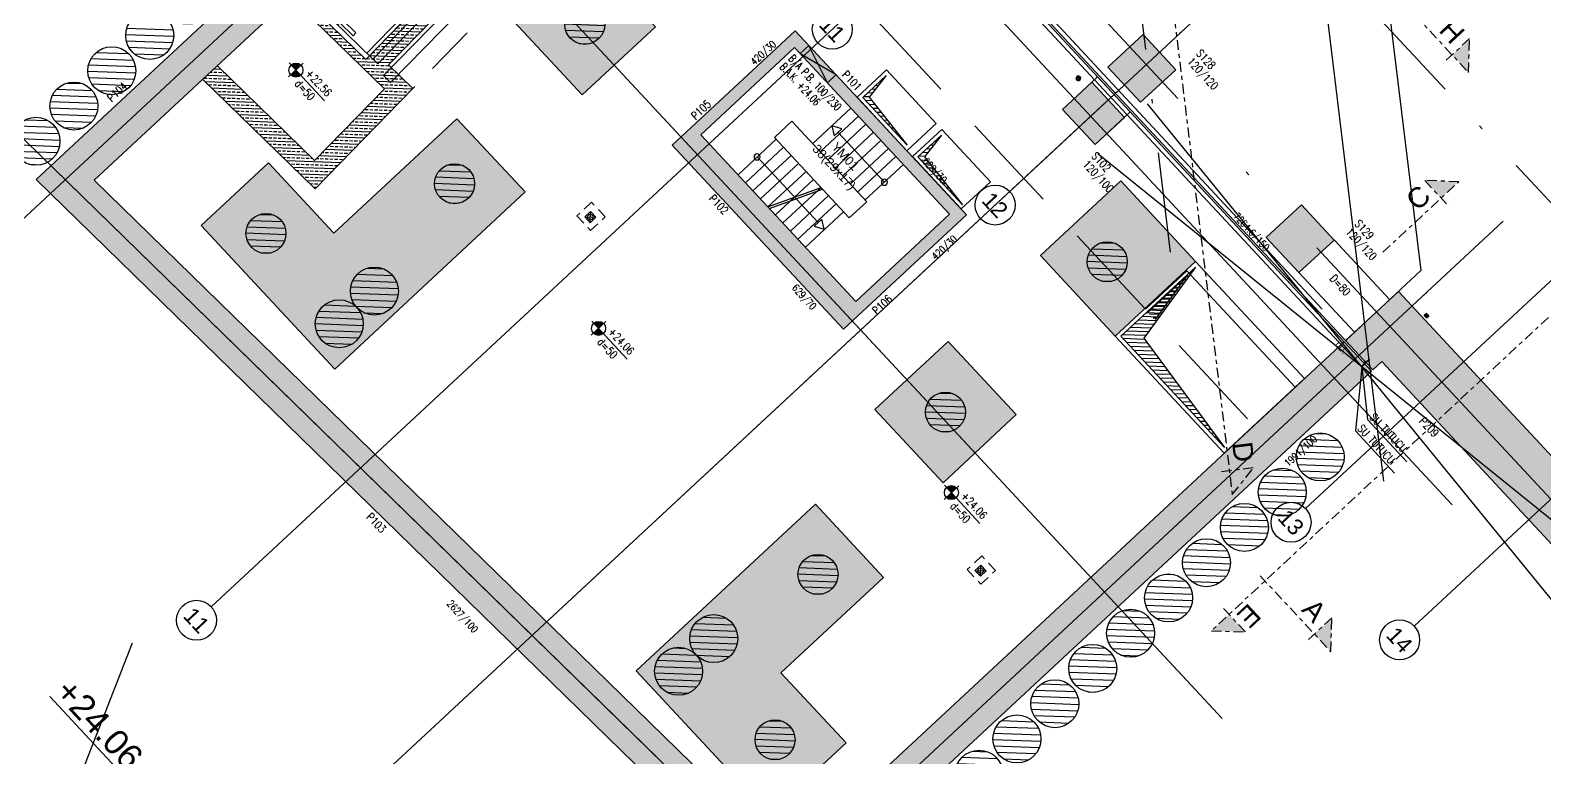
# Model space of a CAD drawing. Header units: millimetres. Extents: x 400392 to 401374, y 4543900 to 4544115.
# Drawn here: x 400456.24 to 400494.09, y 4543980.18 to 4543998.37 of the extents above; entities that cross this region are included whole.
import ezdxf
from ezdxf.enums import TextEntityAlignment as Align

# ---------------------------------------------------------------- set-up
doc = ezdxf.new("R2010")
doc.units = ezdxf.units.MM
for name, pattern in [('ACAD_ISO05W100', [33, 24, -3, 0, -3, 0, -3]), ('AKS', [3, 2.5, -0.25, 0, -0.25]), ('CENTER', [2, 1.25, -0.25, 0.25, -0.25]), ('CIZGI', [0.4, 0.25, -0.15]), ('CONTINU', [0]), ('DASHDOT2', [0.5, 0.25, -0.125, 0, -0.125]), ('HIDDEN', [0.375, 0.25, -0.125]), ('UUC-ST-KAL-I05-101-U-000$0$ACAD_ISO05W100', [33, 24, -3, 0, -3, 0, -3])]:
    doc.linetypes.add(name, pattern=pattern)
for name, color, linetype, lineweight in [('A-DETL-GENF', 92, 'Continuous', 9), ('PRT-Geo-Pile_100', 101, 'Continuous', 30), ('PRT-Geo-Pile_120', 101, 'Continuous', 30), ('PRT-Geo-Pile_No.', 151, 'Continuous', 25)]:
    doc.layers.add(name, color=color, linetype=linetype, lineweight=lineweight)
for name, color, linetype in [('aks prota', 2, 'AKS'), ('bosluk tarama prota', 8, 'Continuous'), ('boşluk prota', 2, 'Continuous'), ('boşluk taraması prota', 252, 'Continuous'), ('caks prota', 4, 'Continuous'), ('iderzi_PROTA', 3, 'Continuous'), ("İbrahim'in aks", 11, 'Continuous'), ("İbrahim'in yazı aks", 151, 'Continuous'), ('kesit tarama prota', 252, 'Continuous'), ('kiriş prota', 6, 'Continuous'), ('kolon prota', 1, 'Continuous'), ('kolon tarama prota', 252, 'Continuous'), ('lkolon prota', 4, 'Continuous'), ('lperde prota', 4, 'Continuous'), ('merdiven prota', 2, 'Continuous'), ('metraj prota', 2, 'Continuous'), ('not yazısı prota', 6, 'Continuous'), ('not çizgisi prota', 4, 'Continuous'), ('perde prota', 1, 'Continuous'), ('PRT-AL-TUNEL_EKSENI', 14, 'DASHDOT2'), ('PRT-MI-a_fit_drainage', 10, 'Continuous'), ('PRT-MI-ad_dim', 8, 'Continuous'), ('prt-s-taxis', 7, 'Continuous'), ('skesit prota', 7, 'Continuous'), ('st-s_level (kot)', 6, 'Continuous'), ('st-s_levelmark (kot işareti)', 4, 'Continuous'), ('st_s_ölçü', 4, 'Continuous'), ('taks prota', 7, 'Continuous'), ('temel prota', 6, 'Continuous'), ('tkesit prota', 7, 'Continuous'), ('tkolon prota', 6, 'Continuous'), ('tnot prota', 4, 'Continuous'), ('tperde prota', 6, 'Continuous'), ('tplan prota', 7, 'Continuous'), ('UUC-ST-KAL-I05-101-U-000$0$st_s_su tutucu', 2, 'Continuous')]:
    doc.layers.add(name, color=color, linetype=linetype)
doc.layers.add("İbrahim'in çember aks", color=7, linetype='Continuous', true_color=0xfec77f)
doc.styles.add('Arial', font='Arial.ttf')
doc.styles.add('OLCU', font='romanstw.shx')
doc.styles.add('prt-kd-kot', font='Arial.ttf')
doc.styles.add('PRT-MI-a_Arial', font='Arial.ttf', dxfattribs={"height": 30})
doc.styles.add('TAKS', font='Arial Unicode.ttf')
doc.styles.add('text25_PROTA', font='Arial.ttf', dxfattribs={"height": 25})
doc.styles.add('tkolon', font='romanstw.shx')
doc.styles.add('TNOT', font='romanstw.shx', dxfattribs={"width": 0.8, "height": 250})
doc.styles.add('TSIMPLEX', font='romanstw.shx')
doc.dimstyles.new('1-50', dxfattribs={"dimtxt": 10, "dimasz": 4, "dimexe": 4, "dimexo": 8, "dimgap": 4, "dimtad": 1, "dimdec": 1, "dimrnd": 0.05, "dimzin": 9, "dimdsep": 46, "dimtxsty": 'OLCU', "dimblk1": 'OBLIQUE', "dimblk2": 'OBLIQUE', "dimsah": 1, "dimcen": 2, "dimdle": 4, "dimclrd": 4, "dimclre": 4, "dimclrt": 3, "dimadec": 1, "dimazin": 0, "dimtfac": 1, "dimtdec": 1, "dimtix": 1, "dimtmove": 2, "dimatfit": 3, "dimldrblk": 'OBLIQUE', "dimfxl": 1, "dimtvp": 1, "dimtolj": 1, "dimtzin": 1, "dimarcsym": 0})
pattern_1 = [(45, (15044.712, 54416.469), (-11.2253202, 11.2253202), [])]
pattern_2 = [(45, (0, 30000), (-11.2253202, 11.2253202), [])]

# ---------------------------------------------------------------- blocks, each defined once
blk = doc.blocks.new('+24.06 mekanik')
at = {"layer": 'kolon tarama prota', "color": 253}
for p, q in [((110847, 180709), (110783, 180662)), ((110783, 180662), (110847, 180709)), ((110783, 180662), (110830, 180597)), ((110830, 180597), (110783, 180662)), ((110783, 180662), (110783, 180662)), ((110810, 180638), (110806, 180635)), ((110806, 180635), (110810, 180638)), ((110806, 180635), (110806, 180635)), ((110810, 180638), (110810, 180638)), ((110812, 180627), (110816, 180630)), ((110816, 180630), (110812, 180627)), ((110812, 180627), (110812, 180627)), ((110813, 180680), (110816, 180675)), ((110816, 180675), (110813, 180680)), ((110813, 180680), (110813, 180680)), ((110816, 180675), (110816, 180675)), ((110820, 180645), (110816, 180642)), ((110816, 180642), (110820, 180645)), ((110816, 180642), (110816, 180642)), ((110816, 180630), (110816, 180630)), ((110820, 180670), (110823, 180666)), ((110823, 180666), (110820, 180670)), ((110820, 180670), (110820, 180670)), ((110820, 180645), (110820, 180645)), ((110824, 180681), (110821, 180686)), ((110821, 180686), (110824, 180681)), ((110821, 180686), (110821, 180686)), ((110821, 180634), (110826, 180637)), ((110826, 180637), (110821, 180634)), ((110821, 180634), (110821, 180634)), ((110823, 180666), (110823, 180666)), ((110824, 180681), (110824, 180681)), ((110831, 180653), (110826, 180650)), ((110826, 180650), (110831, 180653)), ((110826, 180650), (110826, 180650)), ((110826, 180637), (110826, 180637)), ((110827, 180660), (110831, 180655)), ((110831, 180655), (110827, 180660)), ((110827, 180660), (110827, 180660)), ((110831, 180671), (110828, 180676)), ((110828, 180676), (110831, 180671)), ((110828, 180676), (110828, 180676)), ((110830, 180597), (110894, 180644)), ((110894, 180644), (110830, 180597)), ((110830, 180597), (110830, 180597)), ((110831, 180671), (110831, 180671)), ((110831, 180655), (110831, 180655)), ((110831, 180653), (110831, 180653)), ((110832, 180642), (110836, 180645)), ((110836, 180645), (110832, 180642)), ((110832, 180642), (110832, 180642)), ((110839, 180661), (110835, 180666)), ((110835, 180666), (110839, 180661)), ((110835, 180666), (110835, 180666)), ((110836, 180645), (110836, 180645)), ((110838, 180645), (110842, 180640)), ((110842, 180640), (110838, 180645)), ((110838, 180645), (110838, 180645)), ((110839, 180661), (110839, 180661)), ((110846, 180664), (110841, 180661)), ((110841, 180661), (110846, 180664)), ((110841, 180661), (110841, 180661)), ((110842, 180640), (110842, 180640)), ((110846, 180664), (110846, 180664)), ((110850, 180646), (110846, 180651)), ((110846, 180651), (110850, 180646)), ((110846, 180651), (110846, 180651)), ((110846, 180634), (110849, 180630)), ((110849, 180630), (110846, 180634)), ((110846, 180634), (110846, 180634)), ((110894, 180644), (110847, 180709)), ((110847, 180709), (110894, 180644)), ((110847, 180709), (110847, 180709)), ((110847, 180652), (110852, 180656)), ((110852, 180656), (110847, 180652)), ((110847, 180652), (110847, 180652)), ((110849, 180630), (110849, 180630)), ((110850, 180646), (110850, 180646)), ((110856, 180671), (110851, 180668)), ((110851, 180668), (110856, 180671)), ((110851, 180668), (110851, 180668)), ((110852, 180656), (110852, 180656)), ((110853, 180624), (110856, 180620)), ((110856, 180620), (110853, 180624)), ((110853, 180624), (110853, 180624)), ((110857, 180636), (110854, 180640)), ((110854, 180640), (110857, 180636)), ((110854, 180640), (110854, 180640)), ((110856, 180671), (110856, 180671)), ((110856, 180620), (110856, 180620)), ((110857, 180660), (110862, 180663)), ((110862, 180663), (110857, 180660)), ((110857, 180660), (110857, 180660)), ((110857, 180636), (110857, 180636)), ((110866, 180679), (110861, 180675)), ((110861, 180675), (110866, 180679)), ((110861, 180675), (110861, 180675)), ((110864, 180626), (110861, 180630)), ((110861, 180630), (110864, 180626)), ((110861, 180630), (110861, 180630)), ((110862, 180663), (110862, 180663)), ((110864, 180626), (110864, 180626)), ((110866, 180679), (110866, 180679)), ((110867, 180667), (110871, 180671)), ((110871, 180671), (110867, 180667)), ((110867, 180667), (110867, 180667)), ((110871, 180671), (110871, 180671)), ((110894, 180644), (110894, 180644))]:
    blk.add_line(p, q, dxfattribs=at)
for centre, radius, start, end in [((110839, 180653), 40, 126, 306), ((110839, 180653), 40, 126, 306), ((110839, 180653), 37.3, 133.6967, 208.3033), ((110839, 180653), 37.3, 133.6967, 208.3033), ((110839, 180653), 33, 0, 180), ((110839, 180653), 33, 180, 0), ((110839, 180653), 32, 134.9893, 207.0107), ((110839, 180653), 32, 134.9893, 207.0107), ((110839, 180653), 30, 126, 306), ((110839, 180653), 30, 126, 306), ((110839, 180653), 37.3, 223.6967, 298.3033), ((110839, 180653), 37.3, 223.6967, 298.3033), ((110839, 180653), 25.3, 137.3831, 204.6169), ((110839, 180653), 25.3, 137.3831, 204.6169), ((110839, 180653), 25, 126, 306), ((110839, 180653), 25, 126, 306), ((110839, 180653), 40, 306, 126), ((110839, 180653), 40, 306, 126), ((110839, 180653), 32, 224.9893, 297.0107), ((110839, 180653), 32, 224.9893, 297.0107), ((110839, 180653), 20, 140.4775, 201.5225), ((110839, 180653), 20, 140.4775, 201.5225), ((110839, 180653), 37.3, 43.6967, 118.3033), ((110839, 180653), 37.3, 43.6967, 118.3033), ((110839, 180653), 30, 306, 126), ((110839, 180653), 30, 306, 126), ((110839, 180653), 25.3, 227.3831, 294.6169), ((110839, 180653), 25.3, 227.3831, 294.6169), ((110839, 180636), 16.5, 90, 270), ((110839, 180653), 32, 44.9893, 117.0107), ((110839, 180653), 32, 44.9893, 117.0107), ((110839, 180653), 25, 306, 126), ((110839, 180653), 25, 306, 126), ((110839, 180653), 13.3, 148.0243, 193.9757), ((110839, 180653), 13.3, 148.0243, 193.9757), ((110839, 180653), 20, 230.4775, 291.5225), ((110839, 180653), 20, 230.4775, 291.5225), ((110839, 180653), 25.3, 47.3831, 114.6169), ((110839, 180653), 25.3, 47.3831, 114.6169), ((110839, 180653), 20, 50.4775, 111.5225), ((110839, 180653), 20, 50.4775, 111.5225), ((110839, 180653), 8, 164.6822, 177.3178), ((110839, 180653), 8, 164.6822, 177.3178), ((110839, 180653), 13.3, 238.0243, 283.9757), ((110839, 180653), 13.3, 238.0243, 283.9757), ((110839, 180653), 13.3, 58.0243, 103.9757), ((110839, 180653), 13.3, 58.0243, 103.9757), ((110839, 180653), 8, 254.6822, 267.3178), ((110839, 180653), 8, 254.6822, 267.3178), ((110839, 180669), 16.5, 270, 90), ((110839, 180653), 8, 74.6822, 87.3178), ((110839, 180653), 8, 74.6822, 87.3178), ((110839, 180653), 8, 344.6822, 357.3178), ((110839, 180653), 8, 344.6822, 357.3178), ((110839, 180653), 13.3, 328.0243, 13.9757), ((110839, 180653), 13.3, 328.0243, 13.9757), ((110839, 180653), 20, 320.4775, 21.5225), ((110839, 180653), 20, 320.4775, 21.5225), ((110839, 180653), 25.3, 317.3831, 24.6169), ((110839, 180653), 25.3, 317.3831, 24.6169), ((110839, 180653), 32, 314.9893, 27.0107), ((110839, 180653), 32, 314.9893, 27.0107), ((110839, 180653), 37.3, 313.6967, 28.3033), ((110839, 180653), 37.3, 313.6967, 28.3033), ((103897, 172729), 59, 0, 180), ((103897, 172729), 59, 180, 0), ((103897, 172729), 50, 36, 216), ((103897, 172729), 50, 36, 216), ((103897, 172729), 40, 36, 216), ((103897, 172729), 40, 36, 216), ((103897, 172729), 50, 216, 36), ((103897, 172729), 50, 216, 36), ((103897, 172729), 40, 216, 36), ((103897, 172729), 40, 216, 36), ((103897, 172700), 29.5, 90, 270), ((103897, 172759), 29.5, 270, 90)]:
    blk.add_arc(centre, radius, start, end, dxfattribs=at)
blk = doc.blocks.new('_Oblique')
at = {"layer": 'st_s_ölçü', "lineweight": -2}
blk.add_line((-0.5, -0.5), (0.5, 0.5), dxfattribs=at)
blk = doc.blocks.new("5 No'lu akslar")
at = {"layer": "İbrahim'in aks", "ltscale": 10}
for p, q in [((400453.747, 4543991.501), (400475.87, 4544012.075)), ((400491.779, 4543986.506), (400468.305, 4544011.747)), ((400462.982, 4544005.943), (400486.031, 4543981.16)), ((400460.763, 4543983.957), (400482.886, 4544004.532)), ((400464.832, 4543979.561), (400486.965, 4544000.145)), ((400454.044, 4543997.625), (400478.294, 4543973.958)), ((400470.935, 4543973.019), (400493.058, 4543993.594))]:
    blk.add_line(p, q, dxfattribs=at)
at = {"layer": "İbrahim'in çember aks", "ltscale": 0.05}
blk.add_circle((400460.397, 4543983.616), 0.5, dxfattribs=at)
at = {"layer": "İbrahim'in yazı aks", "style": 'TAKS'}
blk.add_text('11', height=0.4, rotation=312.924, dxfattribs=at).set_placement((400460.397, 4543983.616), align=Align.MIDDLE_CENTER)
blk = doc.blocks.new('PLAN_KOT')
at = {"layer": 'st-s_levelmark (kot işareti)'}
h = blk.add_hatch(color=256, dxfattribs=at)
h.paths.add_polyline_path([(0, 17.5, 0.414214), (-17.5, 0), (0, 0)])
h.paths.add_polyline_path([(17.5, 0), (0, 0), (0, -17.5, 0.414214)])
for p, q in [((105, 0), (-25, 0)), ((0, 25), (0, -25))]:
    blk.add_line(p, q, dxfattribs=at)
blk.add_circle((0, 0), 17.5, dxfattribs=at)
at = {"layer": 'st-s_level (kot)', "color": 6, "style": 'OLCU', "width": 0.8}
for tag, p in [('KOT', (22.7, 9.8)), ('DÖŞEME_KALINLIĞI', (22.7, -27.6))]:
    blk.add_attdef(tag, p, '', height=20, dxfattribs=at)
blk = doc.blocks.new('*U112')
at = {"layer": 'metraj prota', "color": 4}
blk.add_lwpolyline([(-246.5, 0), (-224, 13), (-224, -13)], close=True, dxfattribs=at)
blk.add_lwpolyline([(0, 0), (-224, 0)], dxfattribs=at)
blk.add_circle((0, 0), 7.5, dxfattribs=at)
blk = doc.blocks.new('Stair_Anotation')
at = {"color": 0, "style": 'PRT-MI-a_Arial'}
blk.add_attdef('M.ADI', text='', height=0.2, dxfattribs=at).set_placement((0, 0), align=Align.BOTTOM_CENTER)
blk.add_attdef('BAS.SAYI-(EN-RIHT)', text='', height=0.2, dxfattribs=at).set_placement((0, -0.08), align=Align.TOP_CENTER)
blk = doc.blocks.new('A$C5FA63770')
at = {"color": 253}
blk.add_lwpolyline([(-574.4, 268.9), (-574.4, 98.9)], dxfattribs=at)
at = {"layer": 'st_s_ölçü', "color": 252, "ltscale": 0.1}
blk.add_line((236, 98.9), (236, 268.9), dxfattribs=at)
for points in [[(-574.4, 98.9), (257, 98.9), (257, 268.9), (-574.4, 268.9)], [(134.3, 268.9), (134.3, 261.4)], [(-574.4, 261.4), (181.3, 261.4), (181.3, 251.7), (-574.4, 251.7)], [(-574.4, 241.4), (134.3, 241.4), (134.3, 251.7)], [(-574.4, 168.9), (-105.9, 126.4), (-105.9, 241.4), (-574.4, 198.9)], [(-574.4, 126.4), (134.3, 126.4), (134.3, 116.2)], [(-574.4, 106.4), (181.3, 106.4), (181.3, 116.2), (-574.4, 116.2)], [(134.3, 98.9), (134.3, 106.4)]]:
    blk.add_lwpolyline(points, dxfattribs=at)
blk = doc.blocks.new('YER SUZGECI_20x20')
at = {"color": 2}
blk.add_lwpolyline([(-20, 0), (0, 0), (0, 20), (-20, 20)], close=True, dxfattribs=at)
for points in [[(0, 20), (-20, 0)], [(-20, 20), (0, 0)]]:
    blk.add_lwpolyline(points, dxfattribs=at)
blk.add_circle((-10, 10), 7, dxfattribs=at)
blk = doc.blocks.new('*U113')
at = {"layer": 'metraj prota', "color": 4}
blk.add_lwpolyline([(-192.5, 0), (-170, 13), (-170, -13)], close=True, dxfattribs=at)
blk.add_lwpolyline([(0, 0), (-170, 0)], dxfattribs=at)
blk.add_circle((0, 0), 7.5, dxfattribs=at)
blk = doc.blocks.new('*U104')
at = {"layer": 'PRT-Geo-Pile_120'}
blk.add_circle((0, 0), 0.6, dxfattribs=at)
at = {"layer": 'PRT-Geo-Pile_No.', "style": 'prt-kd-kot'}
blk.add_attdef('Kazık_No:', text='', height=0.25, rotation=90, dxfattribs=at).set_placement((-0.219, -0.769), align=Align.MIDDLE_LEFT)
blk = doc.blocks.new('*U105')
at = {"layer": 'PRT-Geo-Pile_120'}
blk.add_circle((0, 0), 0.6, dxfattribs=at)
at = {"layer": 'PRT-Geo-Pile_No.', "style": 'prt-kd-kot'}
blk.add_attdef('Kazık_No:', text='', height=0.25, rotation=90, dxfattribs=at).set_placement((0, 0.652), align=Align.MIDDLE_LEFT)
blk = doc.blocks.new('*U107')
at = {"layer": 'PRT-Geo-Pile_100'}
blk.add_circle((0, 0), 0.5, dxfattribs=at)
at = {"layer": 'PRT-Geo-Pile_No.', "style": 'prt-kd-kot'}
blk.add_attdef('Kazık_No:', text='', height=0.25, rotation=90, dxfattribs=at).set_placement((-0.219, -0.769), align=Align.MIDDLE_LEFT)
blk = doc.blocks.new('*U108')
at = {"layer": 'PRT-Geo-Pile_120'}
blk.add_circle((0, 0), 0.6, dxfattribs=at)
at = {"layer": 'PRT-Geo-Pile_No.', "style": 'prt-kd-kot'}
blk.add_attdef('Kazık_No:', text='', height=0.25, rotation=90, dxfattribs=at).set_placement((-0.219, -0.769), align=Align.MIDDLE_LEFT)
blk = doc.blocks.new('kazık1')
at = {"layer": 'kolon tarama prota', "transparency": 33554687}
h = blk.add_hatch(dxfattribs=at)
h.set_pattern_fill('ANSI31', color=256, scale=5)
h.set_pattern_definition(pattern_1)
edge = h.paths.add_edge_path()
edge.add_arc((175231.2, 70661.3), 60, 0, 360)
h = blk.add_hatch(dxfattribs=at)
h.set_pattern_fill('ANSI31', color=256, scale=5)
h.set_pattern_definition([(45, (17088.743, 55265.586), (-11.2253202, 11.2253202), [])])
edge = h.paths.add_edge_path()
edge.add_arc((174511.4, 70603.8), 50, 0, 360)
h = blk.add_hatch(dxfattribs=at)
h.set_pattern_fill('ANSI31', color=256, scale=5)
h.set_pattern_definition(pattern_1)
edge = h.paths.add_edge_path()
edge.add_arc((175231.2, 70531.9), 60, 0, 360)
h = blk.add_hatch(dxfattribs=at)
h.set_pattern_fill('ANSI31', color=256, scale=5)
h.set_pattern_definition(pattern_1)
edge = h.paths.add_edge_path()
edge.add_arc((175231.2, 70402.5), 60, 0, 360)
h = blk.add_hatch(dxfattribs=at)
h.set_pattern_fill('ANSI31', color=256, scale=5)
h.set_pattern_definition(pattern_1)
edge = h.paths.add_edge_path()
edge.add_arc((175231.2, 70273.1), 60, 0, 360)
h = blk.add_hatch(dxfattribs=at)
h.set_pattern_fill('ANSI31', color=256, scale=5)
h.set_pattern_definition(pattern_1)
edge = h.paths.add_edge_path()
edge.add_arc((175231.2, 70143.7), 60, 0, 360)
h = blk.add_hatch(dxfattribs=at)
h.set_pattern_fill('ANSI31', color=256, scale=5)
h.set_pattern_definition([(45, (15764.813, 54713.47), (-11.2253202, 11.2253202), [])])
edge = h.paths.add_edge_path()
edge.add_arc((173187.4, 70051.7), 50, 0, 360)
h = blk.add_hatch(dxfattribs=at)
h.set_pattern_fill('ANSI31', color=256, scale=5)
h.set_pattern_definition([(45, (17088.71, 54713.471), (-11.2253202, 11.2253202), [])])
edge = h.paths.add_edge_path()
edge.add_arc((174511.3, 70051.7), 50, 0, 360)
h = blk.add_hatch(dxfattribs=at)
h.set_pattern_fill('ANSI31', color=256, scale=5)
h.set_pattern_definition(pattern_1)
edge = h.paths.add_edge_path()
edge.add_arc((175231.2, 70014.3), 60, 0, 360)
h = blk.add_hatch(dxfattribs=at)
h.set_pattern_fill('ANSI31', color=256, scale=5)
h.set_pattern_definition(pattern_1)
edge = h.paths.add_edge_path()
edge.add_arc((175231.2, 69884.9), 60, 0, 360)
h = blk.add_hatch(dxfattribs=at)
h.set_pattern_fill('ANSI31', color=256, scale=5)
h.set_pattern_definition(pattern_1)
edge = h.paths.add_edge_path()
edge.add_arc((175231.2, 69755.5), 60, 0, 360)
h = blk.add_hatch(dxfattribs=at)
h.set_pattern_fill('ANSI31', color=256, scale=5)
h.set_pattern_definition(pattern_1)
edge = h.paths.add_edge_path()
edge.add_arc((175231.2, 69626.1), 60, 0, 360)
h = blk.add_hatch(dxfattribs=at)
h.set_pattern_fill('ANSI31', color=256, scale=5)
h.set_pattern_definition([(45, (15835.014, 54203.909), (-11.2253202, 11.2253202), [])])
edge = h.paths.add_edge_path()
edge.add_arc((173257.6, 69542.1), 50, 0, 360)
h = blk.add_hatch(dxfattribs=at)
h.set_pattern_fill('ANSI31', color=256, scale=5)
h.set_pattern_definition([(45, (17168.773, 54203.909), (-11.2253202, 11.2253202), [])])
edge = h.paths.add_edge_path()
edge.add_arc((174591.4, 69542.1), 50, 0, 360)
h = blk.add_hatch(dxfattribs=at)
h.set_pattern_fill('ANSI31', color=256, scale=5)
h.set_pattern_definition(pattern_1)
edge = h.paths.add_edge_path()
edge.add_arc((175231.2, 69496.7), 60, 0, 360)
h = blk.add_hatch(dxfattribs=at)
h.set_pattern_fill('ANSI31', color=256, scale=5)
h.set_pattern_definition(pattern_1)
edge = h.paths.add_edge_path()
edge.add_arc((172467.3, 69236.6), 60, 0, 360)
h = blk.add_hatch(dxfattribs=at)
h.set_pattern_fill('ANSI31', color=256, scale=5)
h.set_pattern_definition(pattern_2)
h.paths.add_polyline_path([(173377.7, 69212.6, 1), (173257.7, 69212.6, 1)])
h.paths.add_polyline_path([(173377.7, 69092.6, 1), (173257.7, 69092.6, 1)])
h = blk.add_hatch(dxfattribs=at)
h.set_pattern_fill('ANSI31', color=256, scale=5)
h.set_pattern_definition(pattern_2)
h.paths.add_polyline_path([(174591.5, 69242, 1), (174471.5, 69242, 1)])
h.paths.add_polyline_path([(174591.5, 69122, 1), (174471.5, 69122, 1)])
h = blk.add_hatch(dxfattribs=at)
h.set_pattern_fill('ANSI31', color=256, scale=5)
h.set_pattern_definition([(45, (17398.402, 53843.754), (-11.2253202, 11.2253202), [])])
edge = h.paths.add_edge_path()
edge.add_arc((174821, 69182), 50, 0, 360)
h = blk.add_hatch(dxfattribs=at)
h.set_pattern_fill('ANSI31', color=256, scale=5)
h.set_pattern_definition(pattern_1)
edge = h.paths.add_edge_path()
edge.add_arc((172467.3, 69107.1), 60, 0, 360)
h = blk.add_hatch(dxfattribs=at)
h.set_pattern_fill('ANSI31', color=256, scale=5)
h.set_pattern_definition([(45, (15604.984, 53774.1), (-11.2253202, 11.2253202), [])])
edge = h.paths.add_edge_path()
edge.add_arc((173027.6, 69112.3), 50, 0, 360)
h = blk.add_hatch(dxfattribs=at)
h.set_pattern_fill('ANSI31', color=256, scale=5)
h.set_pattern_definition(pattern_1)
edge = h.paths.add_edge_path()
edge.add_arc((172467.3, 68977.6), 60, 0, 360)
h = blk.add_hatch(dxfattribs=at)
h.set_pattern_fill('ANSI31', color=256, scale=5)
h.set_pattern_definition(pattern_1)
edge = h.paths.add_edge_path()
edge.add_arc((172467.3, 68848.1), 60, 0, 360)
for name, p, xscale, yscale, zscale, rotation in [('*U105', (175231.2, 70661.3), 99.99999999999999, 99.99999999999999, 99.99999999999999, 269.9999000308423), ('*U107', (174511.4, 70603.8), 100.0000000000001, 100.0000000000001, 100.0000000000001, 270.0012000308424), ('*U105', (175231.2, 70531.9), 99.99999999999999, 99.99999999999999, 99.99999999999999, 269.9999000308423), ('*U105', (175231.2, 70402.5), 99.99999999999999, 99.99999999999999, 99.99999999999999, 269.9999000308423), ('*U105', (175231.2, 70273.1), 99.99999999999999, 99.99999999999999, 99.99999999999999, 269.9999000308423), ('*U105', (175231.2, 70143.7), 99.99999999999999, 99.99999999999999, 99.99999999999999, 269.9999000308423), ('*U107', (173187.4, 70051.7), 100.0000000000001, 100.0000000000001, 100.0000000000001, 270.0012000308424), ('*U107', (174511.3, 70051.7), 100.0000000000001, 100.0000000000001, 100.0000000000001, 270.0012000308424), ('*U105', (175231.2, 70014.3), 99.99999999999999, 99.99999999999999, 99.99999999999999, 269.9999000308423), ('*U105', (175231.2, 69884.9), 99.99999999999999, 99.99999999999999, 99.99999999999999, 269.9999000308423), ('*U105', (175231.2, 69755.5), 99.99999999999999, 99.99999999999999, 99.99999999999999, 269.9999000308423), ('*U105', (175231.2, 69626.1), 99.99999999999999, 99.99999999999999, 99.99999999999999, 269.9999000308423), ('*U107', (173257.6, 69542.1), 100.0000000000001, 100.0000000000001, 100.0000000000001, 270.0012000308424), ('*U107', (174591.4, 69542.1), 100.0000000000001, 100.0000000000001, 100.0000000000001, 270.0012000308424), ('*U105', (175231.2, 69496.7), 99.99999999999999, 99.99999999999999, 99.99999999999999, 269.9999000308423), ('*U104', (172467.3, 69366.1), 100.0000000000001, 100.0000000000001, 100.0000000000001, 270.0012000308424), ('*U104', (172467.3, 69236.6), 100.0000000000001, 100.0000000000001, 100.0000000000001, 270.0012000308424), ('*U107', (174821, 69182), 100.0000000000001, 100.0000000000001, 100.0000000000001, 270.0012000308424), ('*U104', (172467.3, 69107.1), 100.0000000000001, 100.0000000000001, 100.0000000000001, 270.0012000308424), ('*U107', (173027.6, 69112.3), 100.0000000000001, 100.0000000000001, 100.0000000000001, 270.0012000308424), ('*U104', (172467.3, 68977.6), 100.0000000000001, 100.0000000000001, 100.0000000000001, 270.0012000308424), ('*U104', (172467.3, 68848.1), 100.0000000000001, 100.0000000000001, 100.0000000000001, 270.0012000308424)]:
    blk.add_blockref(name, p, dxfattribs=dict(at, xscale=xscale, yscale=yscale, zscale=zscale, rotation=rotation))
at = {"layer": 'PRT-Geo-Pile_100', "xscale": 100.0000000000001, "yscale": 100.0000000000001, "zscale": 100.0000000000001, "rotation": 270.0012000308424}
for p in [(173317.7, 69212.6), (174531.5, 69242), (174531.5, 69122), (173317.7, 69092.6)]:
    blk.add_blockref('*U108', p, dxfattribs=at)

msp = doc.modelspace()

# ---------------------------------------------------------------- hatches: boundary and pattern name
at = {"layer": 'bosluk tarama prota'}
h = msp.add_hatch(dxfattribs=at)
h.set_pattern_fill('DOTS', color=2, scale=0.1, angle=-47.076)
h.set_pattern_definition([(312.923994, (398960.75198, 4544959.87883), (0.170302485, 0.049990168), [0, -0.15875])])
h.paths.add_polyline_path([(400474.192, 4544004.027), (400475.895, 4544002.196), (400474.064, 4544000.494), (400472.362, 4544002.325)])
h.paths.add_polyline_path([(400470.168, 4544000.284), (400471.87, 4543998.453), (400470.039, 4543996.751), (400468.337, 4543998.581)])
h.paths.add_polyline_path([(400483.499, 4543994.602), (400485.37, 4543992.59), (400483.361, 4543990.721), (400481.49, 4543992.734)])
h.paths.add_polyline_path([(400479.184, 4543990.59), (400480.886, 4543988.759), (400479.056, 4543987.056), (400477.353, 4543988.887)])
h.paths.add_polyline_path([(400477.57, 4543984.69), (400475.868, 4543986.521), (400471.385, 4543982.352), (400474.719, 4543978.767), (400476.638, 4543980.551), (400475.006, 4543982.306)])
h.paths.add_polyline_path([(400466.907, 4543996.155), (400468.61, 4543994.324), (400463.851, 4543989.899), (400460.514, 4543993.488), (400462.198, 4543995.054), (400463.833, 4543993.296)])
at = {"layer": 'boşluk taraması prota', "ltscale": 2}
h = msp.add_hatch(dxfattribs=at)
h.set_pattern_fill('ANSI31', color=256, scale=0.03, angle=-47.076, style=0)
h.set_pattern_definition([(357.923994, (398963.31349, 4545030.5431), (0.0034504516, 0.095187483), [])])
h.paths.add_polyline_path([(400477.214, 4543996.697), (400477.636, 4543997.235), (400477.05, 4543996.69), (400478.16, 4543995.497)])
h = msp.add_hatch(dxfattribs=at)
h.set_pattern_fill('ANSI31', color=256, scale=0.03, angle=-47.076, style=0)
h.set_pattern_definition([(357.923994, (398964.692605, 4545029.0535), (0.0034504516, 0.095187483), [])])
h.paths.add_polyline_path([(400478.593, 4543995.207), (400479.015, 4543995.745), (400478.429, 4543995.201), (400479.539, 4543994.007)])
h = msp.add_hatch(dxfattribs=at)
h.set_pattern_fill('ANSI31', color=256, scale=0.03, angle=-47.076, style=0)
h.set_pattern_definition([(357.923994, (398963.31331, 4545030.54329), (0.0034504516, 0.095187483), [])])
h.paths.add_polyline_path([(400485.365, 4543992.448), (400484.075, 4543990.673), (400486.091, 4543987.933), (400483.503, 4543990.716)])
at = {"layer": 'kesit tarama prota'}
h = msp.add_hatch(dxfattribs=at)
h.set_pattern_fill('ANSI33', color=253, scale=0.025, angle=-47.076)
h.set_pattern_definition([(357.923994, (398963.31349, 4545030.5431), (0.005750753, 0.158645805), []), (357.923994, (398963.38993, 4545030.4609), (0.005750753, 0.158645805), [0.079375, -0.0396875])])
h.paths.add_polyline_path([(400469.176, 4544001.583), (400467.295, 4544003.418), (400466.929, 4544003.077), (400468.469, 4544001.574), (400464.628, 4543997.638), (400462.897, 4543999.327), (400462.75, 4543999.191), (400465.096, 4543996.901), (400463.35, 4543995.112), (400460.917, 4543997.486), (400460.551, 4543997.145), (400463.359, 4543994.405), (400465.803, 4543996.91), (400465.195, 4543997.504)])
h = msp.add_hatch(color=256, dxfattribs=at)
h.dxf.hatch_style = 1
h.paths.add_polyline_path([(400492.219, 4543998.161), (400492.188, 4543997.313), (400491.779, 4543997.753)])
h = msp.add_hatch(color=256, dxfattribs=at)
h.dxf.hatch_style = 1
h.paths.add_polyline_path([(400491.097, 4543994.611), (400491.945, 4543994.58), (400491.505, 4543994.171)])
h = msp.add_hatch(color=256, dxfattribs=at)
h.dxf.hatch_style = 1
h.paths.add_polyline_path([(400486.81, 4543987.426), (400486.286, 4543986.758), (400486.214, 4543987.354)])
h = msp.add_hatch(color=256, dxfattribs=at)
h.dxf.hatch_style = 1
h.paths.add_polyline_path([(400486.615, 4543983.325), (400485.767, 4543983.356), (400486.206, 4543983.764)])
h = msp.add_hatch(color=256, dxfattribs=at)
h.dxf.hatch_style = 1
h.paths.add_polyline_path([(400488.777, 4543983.682), (400488.746, 4543982.834), (400488.338, 4543983.274)])
at = {"layer": 'kolon tarama prota'}
h = msp.add_hatch(color=256, dxfattribs=at)
h.dxf.hatch_style = 1
h.paths.add_polyline_path([(400518.655, 4544000.264), (400500.21, 4544020.098), (400500.503, 4544020.37), (400499.822, 4544021.102), (400499.529, 4544020.83), (400494.625, 4544026.102), (400494.918, 4544026.374), (400494.237, 4544027.107), (400493.944, 4544026.834), (400484.811, 4544036.655), (400485.118, 4544034.122), (400516.74, 4544000.122), (400498.507, 4543983.164), (400490.437, 4543991.84), (400489.119, 4543990.614), (400489.8, 4543989.882), (400490.02, 4543990.086), (400498.225, 4543981.264), (400500.454, 4543983.337), (400500.727, 4543983.044), (400501.459, 4543983.725), (400501.188, 4543984.016), (400505.472, 4543988), (400505.743, 4543987.709), (400506.475, 4543988.39), (400506.203, 4543988.683)])
h = msp.add_hatch(color=256, dxfattribs=at)
h.dxf.hatch_style = 1
h.paths.add_polyline_path([(400462.18, 4544000.027), (400456.387, 4543994.639), (400475.188, 4543976.291), (400489.764, 4543989.848), (400489.083, 4543990.58), (400475.204, 4543977.672), (400457.837, 4543994.622), (400462.897, 4543999.327)])
h.paths.add_polyline_path([(400461.558, 4543999.516), (400462.144, 4544000.062), (400459.205, 4544002.93), (400458.593, 4544002.409)])
h = msp.add_hatch(color=256, dxfattribs=at)
h.dxf.hatch_style = 1
h.paths.add_polyline_path([(400476.569, 4543990.893), (400479.644, 4543993.754), (400475.363, 4543998.357), (400472.287, 4543995.497)])
h.paths.add_polyline_path([(400473.004, 4543995.754), (400475.347, 4543997.933), (400479.22, 4543993.769), (400476.877, 4543991.59)], flags=16)
h = msp.add_hatch(color=256, dxfattribs=at)
h.dxf.hatch_style = 1
h.paths.add_polyline_path([(400484.874, 4543997.381), (400484.057, 4543998.26), (400483.176, 4543997.445), (400483.993, 4543996.566)])
h = msp.add_hatch(color=256, dxfattribs=at)
h.dxf.hatch_style = 1
h.paths.add_polyline_path([(400482.775, 4543997.068), (400483.593, 4543996.19), (400482.86, 4543995.509), (400482.043, 4543996.387)])
h = msp.add_hatch(color=256, dxfattribs=at)
h.dxf.hatch_style = 1
h.paths.add_polyline_path([(400488.834, 4543993.123), (400488.017, 4543994.002), (400487.136, 4543993.187), (400487.953, 4543992.308)])
h = msp.add_hatch(dxfattribs=at)
h.set_pattern_fill('ANSI31', color=256, scale=0.03, angle=-47.076, style=0)
h.set_pattern_definition([(357.923994, (398792.83693, 4545213.40321), (0.0034504516, 0.095187483), [])])
h.paths.add_polyline_path([(400484.183, 4543991.321), (400484.356, 4543991.135), (400485.145, 4543992.216)])

# ---------------------------------------------------------------- linework, layer by layer
at = {"layer": 'aks prota', "ltscale": 10}
for p, q in [((400490.074, 4543987.091), (400475.978, 4544103.171)), ((400505.428, 4543974.62), (400392.433, 4544096.116)), ((400480.723, 4543994.34), (400506.266, 4544018.096)), ((400453.747, 4543991.501), (400475.87, 4544012.075)), ((400491.779, 4543986.506), (400468.305, 4544011.747)), ((400488.119, 4543986.408), (400513.655, 4544010.158)), ((400490.834, 4543983.468), (400516.371, 4544007.217)), ((400460.763, 4543983.957), (400482.886, 4544004.532)), ((400464.832, 4543979.561), (400486.965, 4544000.145)), ((400470.935, 4543973.019), (400493.058, 4543993.594))]:
    msp.add_line(p, q, dxfattribs=at)
for points in [[(400462.982, 4544005.943), (400486.031, 4543981.16)], [(400454.044, 4543997.625), (400478.294, 4543973.958)]]:
    msp.add_lwpolyline(points, dxfattribs=at)
at = {"layer": 'boşluk prota', "ltscale": 0.05}
for points in [[(400477.636, 4543997.235), (400477.214, 4543996.697), (400478.16, 4543995.497), (400477.05, 4543996.69)], [(400479.015, 4543995.745), (400478.593, 4543995.207), (400479.539, 4543994.007), (400478.429, 4543995.201)], [(400485.365, 4543992.448), (400484.075, 4543990.673), (400486.091, 4543987.933), (400483.503, 4543990.716)]]:
    msp.add_lwpolyline(points, close=True, dxfattribs=at)
at = {"layer": 'caks prota', "ltscale": 0.05}
for centre in [(400476.288, 4543998.395), (400480.358, 4543993.998), (400487.754, 4543986.066), (400460.397, 4543983.616), (400490.468, 4543983.127)]:
    msp.add_circle(centre, 0.5, dxfattribs=at)
at = {"layer": 'iderzi_PROTA', "linetype": 'ACAD_ISO05W100', "lineweight": 30, "ltscale": 2}
msp.add_lwpolyline([(400484.811, 4544036.655), (400485.118, 4544034.122), (400485.35, 4544033.872), (400485.851, 4544029.751), (400486.446, 4544029.823), (400490.996, 4543992.358), (400489.12, 4543990.614)], dxfattribs=at)
at = {"layer": 'kiriş prota', "linetype": 'HIDDEN', "ltscale": 5}
msp.add_lwpolyline([(400464.628, 4543997.638), (400468.818, 4544001.932), (400469.784, 4544000.989), (400465.803, 4543996.91)], dxfattribs=at)
at = {"layer": 'kiriş prota'}
msp.add_lwpolyline([(400468.898, 4544001.155), (400469.077, 4544000.98), (400465.249, 4543997.058), (400465.07, 4543997.233), (400468.898, 4544001.155)], dxfattribs=at)
for points in [[(400470.168, 4544000.284), (400471.87, 4543998.453), (400470.039, 4543996.751), (400468.337, 4543998.581)], [(400477.641, 4543997.376), (400478.887, 4543996.036), (400478.155, 4543995.355), (400476.909, 4543996.695)], [(400466.907, 4543996.155), (400468.61, 4543994.324), (400463.851, 4543989.899), (400460.514, 4543993.488), (400462.198, 4543995.054), (400463.833, 4543993.296)], [(400475.281, 4543996.096), (400477.154, 4543994.082), (400476.714, 4543993.674), (400474.842, 4543995.688)], [(400479.025, 4543995.888), (400480.242, 4543994.58), (400479.508, 4543993.9), (400478.291, 4543995.209)], [(400483.499, 4543994.602), (400485.37, 4543992.59), (400483.361, 4543990.721), (400481.49, 4543992.734)], [(400485.37, 4543992.59), (400488.095, 4543989.661), (400486.086, 4543987.792), (400483.361, 4543990.721)], [(400479.184, 4543990.59), (400480.886, 4543988.759), (400479.056, 4543987.056), (400477.353, 4543988.887)], [(400477.57, 4543984.69), (400475.868, 4543986.521), (400471.385, 4543982.352), (400474.719, 4543978.767), (400476.638, 4543980.551), (400475.006, 4543982.306)]]:
    msp.add_lwpolyline(points, close=True, dxfattribs=at)
at = {"layer": 'kolon prota', "color": 1}
for points in [[(400484.057, 4543998.26), (400484.874, 4543997.381), (400483.993, 4543996.566), (400483.176, 4543997.445)], [(400482.775, 4543997.068), (400483.593, 4543996.19), (400482.86, 4543995.509), (400482.043, 4543996.387)], [(400488.017, 4543994.002), (400488.834, 4543993.123), (400487.953, 4543992.308), (400487.136, 4543993.187)]]:
    msp.add_lwpolyline(points, close=True, dxfattribs=at)
at = {"layer": 'kolon tarama prota'}
for points in [[(400472.576, 4544008.329), (400489.083, 4543990.58)], [(400484.115, 4543991.394), (400485.15, 4543992.357), (400487.86, 4543989.443), (400486.825, 4543988.48)], [(400484.183, 4543991.321), (400485.145, 4543992.216), (400484.356, 4543991.135)], [(400487.506, 4543987.748), (400489.764, 4543989.848), (400489.083, 4543990.58), (400486.825, 4543988.48)]]:
    msp.add_lwpolyline(points, dxfattribs=at)
at = {"layer": 'kolon tarama prota', "linetype": 'HIDDEN', "ltscale": 10}
msp.add_lwpolyline([(400469.637, 4544006.961), (400487.506, 4543987.748)], dxfattribs=at)
at = {"layer": 'kolon tarama prota'}
msp.add_lwpolyline([(400482.92, 4543997.207), (400483.737, 4543996.328), (400482.858, 4543995.511), (400482.041, 4543996.39)], close=True, dxfattribs=at)
at = {"layer": 'merdiven prota', "linetype": 'HIDDEN', "ltscale": 10}
for p, q in [((400476.755, 4543996.42), (400475.803, 4543995.534)), ((400476.942, 4543996.218), (400475.99, 4543995.333)), ((400477.13, 4543996.017), (400476.178, 4543995.132)), ((400474.884, 4543995.642), (400473.932, 4543994.757)), ((400477.317, 4543995.816), (400476.365, 4543994.93)), ((400475.071, 4543995.441), (400474.119, 4543994.555)), ((400477.504, 4543995.614), (400476.552, 4543994.729)), ((400477.692, 4543995.413), (400476.74, 4543994.528)), ((400475.258, 4543995.239), (400474.306, 4543994.354)), ((400475.446, 4543995.038), (400474.494, 4543994.153)), ((400477.879, 4543995.212), (400476.927, 4543994.326)), ((400478.066, 4543995.01), (400477.114, 4543994.125)), ((400475.633, 4543994.837), (400474.681, 4543993.951)), ((400475.82, 4543994.635), (400474.868, 4543993.75)), ((400476.007, 4543994.434), (400475.055, 4543993.549)), ((400476.195, 4543994.233), (400475.243, 4543993.347)), ((400476.382, 4543994.031), (400475.43, 4543993.146)), ((400476.569, 4543993.83), (400475.617, 4543992.944))]:
    msp.add_line(p, q, dxfattribs=at)
for points in [[(400465.85, 4543998.89), (400466.057, 4543998.688), (400464.926, 4543997.529), (400464.718, 4543997.731)], [(400475.705, 4543997.99), (400475.485, 4543997.785), (400476.386, 4543997.258), (400476.166, 4543997.053), (400475.705, 4543997.99)], [(400474.681, 4543993.951), (400476.007, 4543994.434)], [(400474.718, 4543993.912), (400476.044, 4543994.394)]]:
    msp.add_lwpolyline(points, dxfattribs=at)
at = {"layer": 'perde prota'}
for points in [[(400518.655, 4544000.264), (400506.203, 4543988.683), (400506.475, 4543988.39), (400505.743, 4543987.709), (400505.472, 4543988), (400501.188, 4543984.016), (400501.459, 4543983.725), (400500.727, 4543983.044), (400500.454, 4543983.337), (400498.225, 4543981.264), (400490.02, 4543990.086), (400489.8, 4543989.882), (400489.119, 4543990.614), (400490.437, 4543991.84), (400498.507, 4543983.164), (400516.74, 4544000.122), (400485.118, 4544034.122), (400484.811, 4544036.655), (400493.944, 4544026.834)], [(400472.576, 4544008.329), (400489.083, 4543990.58)], [(400472.612, 4544008.363), (400489.119, 4543990.614)], [(400462.897, 4543999.327), (400462.18, 4544000.027), (400456.387, 4543994.639)], [(400489.083, 4543990.58), (400475.204, 4543977.672), (400457.837, 4543994.622), (400462.897, 4543999.327)], [(400456.387, 4543994.639), (400475.188, 4543976.291), (400489.764, 4543989.848), (400489.083, 4543990.58)]]:
    msp.add_lwpolyline(points, dxfattribs=at)
at = {"layer": 'perde prota', "color": 5}
for points in [[(400467.295, 4544003.418), (400469.176, 4544001.583), (400465.195, 4543997.504), (400465.803, 4543996.91), (400463.359, 4543994.405), (400460.551, 4543997.145)], [(400466.929, 4544003.077), (400468.469, 4544001.574), (400464.628, 4543997.638)], [(400462.75, 4543999.191), (400465.096, 4543996.901), (400463.35, 4543995.112), (400460.917, 4543997.486)], [(400462.897, 4543999.327), (400464.628, 4543997.638)]]:
    msp.add_lwpolyline(points, dxfattribs=at)
at = {"layer": 'perde prota'}
for points in [[(400475.363, 4543998.357), (400479.644, 4543993.754), (400476.569, 4543990.893), (400472.287, 4543995.497)], [(400475.347, 4543997.933), (400479.22, 4543993.769), (400476.877, 4543991.59), (400473.004, 4543995.754)]]:
    msp.add_lwpolyline(points, close=True, dxfattribs=at)
at = {"layer": 'PRT-AL-TUNEL_EKSENI', "ltscale": 10}
for p, q in [((400484.744, 4543992.822), (400471.411, 4544102.617)), ((400396.131, 4544099.555), (400509.126, 4543978.059))]:
    msp.add_line(p, q, dxfattribs=at)
at = {"layer": 'PRT-MI-a_fit_drainage', "color": 2, "linetype": 'CIZGI'}
for points in [[(400470.611, 4543993.7), (400470.271, 4543994.066), (400469.904, 4543993.726), (400470.245, 4543993.36)], [(400480.364, 4543984.861), (400480.024, 4543985.227), (400479.658, 4543984.886), (400479.998, 4543984.52)]]:
    msp.add_lwpolyline(points, close=True, dxfattribs=at)
at = {"layer": 'skesit prota', "linetype": 'CENTER', "ltscale": 0.2}
for p, q in [((400492.219, 4543998.161), (400491.56, 4543997.548)), ((400492.188, 4543997.313), (400492.219, 4543998.161)), ((400491.097, 4543994.611), (400491.71, 4543993.952)), ((400491.945, 4543994.58), (400491.097, 4543994.611)), ((400486.81, 4543987.426), (400485.916, 4543987.317)), ((400486.286, 4543986.758), (400486.81, 4543987.426)), ((400486.615, 4543983.325), (400486.002, 4543983.984)), ((400488.777, 4543983.682), (400488.118, 4543983.069)), ((400488.746, 4543982.834), (400488.777, 4543983.682)), ((400485.767, 4543983.356), (400486.615, 4543983.325))]:
    msp.add_line(p, q, dxfattribs=at)
for points in [[(400471.977, 4544104.59), (400486.286, 4543986.758)], [(400438.41, 4544055.136), (400492.188, 4543997.313)], [(400513.925, 4544009.544), (400485.767, 4543983.356)], [(400490.048, 4543992.816), (400491.945, 4543994.58)], [(400486.982, 4543984.731), (400488.746, 4543982.834)]]:
    msp.add_lwpolyline(points, dxfattribs=at)
at = {"layer": 'temel prota', "linetype": 'HIDDEN', "ltscale": 10}
for points in [[(400488.832, 4543993.126), (400490.216, 4543991.638)], [(400487.953, 4543992.308), (400489.337, 4543990.82)]]:
    msp.add_lwpolyline(points, dxfattribs=at)
at = {"layer": 'UUC-ST-KAL-I05-101-U-000$0$st_s_su tutucu', "linetype": 'UUC-ST-KAL-I05-101-U-000$0$ACAD_ISO05W100'}
for points in [[(400472.188, 4544008.971), (400489.696, 4543990.147)], [(400489.506, 4543989.97), (400471.998, 4544008.794)]]:
    msp.add_lwpolyline(points, dxfattribs=at)
at = {"layer": 'UUC-ST-KAL-I05-101-U-000$0$st_s_su tutucu', "linetype": 'UUC-ST-KAL-I05-101-U-000$0$ACAD_ISO05W100', "ltscale": 0.05}
for points in [[(400489.584, 4543990.049, -0.57735), (400489.583, 4543990.052), (400489.609, 4543990.076, -0.57735), (400489.612, 4543990.075), (400489.617, 4543990.052, 0.57735), (400489.62, 4543990.051), (400489.653, 4543990.083), (400489.657, 4543990.078), (400489.66, 4543990.081), (400489.656, 4543990.085), (400489.68, 4543990.108), (400489.684, 4543990.103), (400489.687, 4543990.106), (400489.683, 4543990.11), (400489.699, 4543990.125), (400489.714, 4543990.121), (400489.718, 4543990.124), (400489.696, 4543990.147), (400489.692, 4543990.144), (400489.695, 4543990.128), (400489.68, 4543990.114), (400489.676, 4543990.119), (400489.673, 4543990.116), (400489.677, 4543990.111), (400489.653, 4543990.089), (400489.649, 4543990.093), (400489.646, 4543990.091), (400489.65, 4543990.086), (400489.622, 4543990.061, -0.57735), (400489.619, 4543990.061), (400489.614, 4543990.084, 0.57735), (400489.611, 4543990.084), (400489.575, 4543990.05, 0.57735), (400489.575, 4543990.047), (400489.597, 4543990.041, -0.57735), (400489.598, 4543990.038), (400489.57, 4543990.012), (400489.566, 4543990.016), (400489.563, 4543990.014), (400489.567, 4543990.009), (400489.543, 4543989.987), (400489.539, 4543989.991), (400489.536, 4543989.988), (400489.54, 4543989.984), (400489.525, 4543989.97), (400489.51, 4543989.974), (400489.506, 4543989.97), (400489.527, 4543989.947), (400489.531, 4543989.951), (400489.528, 4543989.966), (400489.544, 4543989.98), (400489.548, 4543989.976), (400489.551, 4543989.979), (400489.547, 4543989.983), (400489.571, 4543990.005), (400489.575, 4543990.001), (400489.578, 4543990.004), (400489.574, 4543990.008), (400489.607, 4543990.04, 0.57735), (400489.606, 4543990.042)], [(400489.585, 4543990.05, -0.57735), (400489.584, 4543990.053), (400489.61, 4543990.077, -0.57735), (400489.613, 4543990.076), (400489.618, 4543990.053, 0.57735), (400489.621, 4543990.052), (400489.654, 4543990.083), (400489.658, 4543990.079), (400489.661, 4543990.082), (400489.657, 4543990.086), (400489.681, 4543990.108), (400489.685, 4543990.104), (400489.688, 4543990.107), (400489.684, 4543990.111), (400489.699, 4543990.125), (400489.715, 4543990.122), (400489.718, 4543990.125), (400489.697, 4543990.148), (400489.693, 4543990.145), (400489.696, 4543990.129), (400489.681, 4543990.115), (400489.677, 4543990.119), (400489.674, 4543990.117), (400489.678, 4543990.112), (400489.654, 4543990.09), (400489.65, 4543990.094), (400489.647, 4543990.091), (400489.651, 4543990.087), (400489.623, 4543990.061, -0.57735), (400489.62, 4543990.062), (400489.615, 4543990.084, 0.57735), (400489.612, 4543990.085), (400489.576, 4543990.051, 0.57735), (400489.576, 4543990.048), (400489.598, 4543990.042, -0.57735), (400489.599, 4543990.039), (400489.571, 4543990.013), (400489.567, 4543990.017), (400489.564, 4543990.014), (400489.568, 4543990.01), (400489.544, 4543989.988), (400489.54, 4543989.992), (400489.537, 4543989.989), (400489.541, 4543989.985), (400489.526, 4543989.971), (400489.511, 4543989.975), (400489.507, 4543989.971), (400489.528, 4543989.948), (400489.532, 4543989.952), (400489.529, 4543989.967), (400489.545, 4543989.981), (400489.549, 4543989.977), (400489.552, 4543989.98), (400489.548, 4543989.984), (400489.571, 4543990.006), (400489.575, 4543990.002), (400489.578, 4543990.005), (400489.575, 4543990.009), (400489.608, 4543990.04, 0.57735), (400489.607, 4543990.043)]]:
    msp.add_lwpolyline(points, format="xyb", close=True, dxfattribs=at)

# ---------------------------------------------------------------- block references
msp.add_blockref("5 No'lu akslar", (0, 0))
at = {"xscale": 0.01, "yscale": 0.01, "zscale": 0.01, "rotation": 315.695136271682}
msp.add_blockref('A$C5FA63770', (400462.274, 4543998.734), dxfattribs=at)
at = {"layer": 'A-DETL-GENF', "xscale": 0.001, "yscale": 0.001, "zscale": 0.001, "rotation": 276.9239939588385}
msp.add_blockref('+24.06 mekanik', (400298.444, 4544079.483), dxfattribs=at)
at = {"layer": 'PRT-Geo-Pile_120', "xscale": 0.01, "yscale": 0.01, "zscale": 0.01, "rotation": 312.9239939480178}
msp.add_blockref('kazık1', (398777.688, 4544789.622), dxfattribs=at)
at = {"layer": 'PRT-MI-a_fit_drainage', "color": 2, "xscale": 0.01, "yscale": 0.01, "zscale": 0.01, "rotation": 132.9239939480227}
for p in [(400470.246, 4543993.839), (400480, 4543984.999)]:
    msp.add_blockref('YER SUZGECI_20x20', p, dxfattribs=at)
at = {"layer": 'PRT-MI-ad_dim', "yscale": 0.01, "zscale": 0.01}
for name, p, xscale, rotation in [('*U113', (400477.59, 4543994.568), -0.01, 132.9239939480178), ('*U112', (400474.408, 4543995.199), -0.009999999999999998, 312.9239931147448)]:
    msp.add_blockref(name, p, dxfattribs=dict(at, xscale=xscale, rotation=rotation))
at = {"layer": 'prt-s-taxis'}
ref = msp.add_blockref('Stair_Anotation', (400476.486, 4543995.083), dxfattribs=dict(at, xscale=-1.125, yscale=1.125, zscale=1.125, rotation=312.9239939133748))
ref.add_attrib('M.ADI', 'YM01', dxfattribs={"layer": '0', "color": 0, "height": 0.225, "rotation": 312.924, "style": 'PRT-MI-a_Arial'}).set_placement((400476.48, 4543995.09), align=Align.BOTTOM_CENTER)
ref.add_attrib('BAS.SAYI-(EN-RIHT)', '38(29x17)', dxfattribs={"layer": '0', "color": 0, "height": 0.225, "rotation": 312.924, "style": 'PRT-MI-a_Arial'}).set_placement((400476.419, 4543995.024), align=Align.TOP_CENTER)
at = {"layer": 'st-s_level (kot)', "linetype": 'CONTINU', "ltscale": 0.1, "xscale": 0.01, "yscale": 0.01, "zscale": 0.01, "rotation": 312.9239939480178}
for p, values in [((400462.883, 4543997.372), {'KOT': '+22.56', 'DÖŞEME_KALINLIĞI': 'd=50'}), ((400470.446, 4543990.915), {'KOT': '+24.06', 'DÖŞEME_KALINLIĞI': 'd=50'}), ((400479.264, 4543986.809), {'KOT': '+24.06', 'DÖŞEME_KALINLIĞI': 'd=50'})]:
    msp.add_blockref('PLAN_KOT', p, dxfattribs=at).add_auto_attribs(values)

# ---------------------------------------------------------------- texts
at = {"layer": 'iderzi_PROTA', "linetype": 'ACAD_ISO05W100', "style": 'text25_PROTA'}
msp.add_text('İ.D.', height=0.15, rotation=312.924, dxfattribs=at).set_placement((400488.834, 4543990.497))
at = {"layer": 'lkolon prota', "style": 'tkolon', "width": 0.8}
for s, p in [('120/120', (400485.147, 4543997.571)), ('120/100', (400482.533, 4543995.003)), ('120/120', (400489.107, 4543993.313))]:
    msp.add_text(s, height=0.2, rotation=312.924, dxfattribs=at).set_placement(p)
at = {"layer": 'lperde prota', "style": 'tkolon', "width": 0.8}
for s, rotation, p in [('420/30', 42.5635, (400474.284, 4543997.55)), ('629/30', 312.5635, (400478.596, 4543995.138)), ('7264.6/150', 312.5635, (400486.366, 4543993.766)), ('420/30', 42.5635, (400478.811, 4543992.682)), ('629/70', 312.5635, (400475.334, 4543991.978)), ('1991/100', 42.5635, (400487.625, 4543987.512)), ('2627/100', 312.5635, (400466.71, 4543984.083))]:
    msp.add_text(s, height=0.18, rotation=rotation, dxfattribs=at).set_placement(p, align=Align.MIDDLE_LEFT)
at = {"layer": 'not yazısı prota', "ltscale": 0.05, "style": 'TSIMPLEX', "width": 0.8}
for p in [(400489.399, 4543988.396), (400489.702, 4543988.679), (400489.702, 4543988.679)]:
    msp.add_text('SU TUTUCU', height=0.2, rotation=312.924, dxfattribs=at).set_placement(p)
at = {"layer": 'st-s_level (kot)', "color": 6, "style": 'OLCU', "width": 0.8}
msp.add_attdef('D=80', (400488.709, 4543992.146), '', height=0.2, rotation=312.924, dxfattribs=at)
at = {"layer": 'taks prota', "style": 'TAKS'}
for s, p in [('11', (400476.288, 4543998.395)), ('12', (400480.356, 4543994)), ('13', (400487.754, 4543986.066)), ('11', (400460.397, 4543983.616)), ('14', (400490.468, 4543983.127))]:
    msp.add_text(s, height=0.4, rotation=312.924, dxfattribs=at).set_placement(p, align=Align.MIDDLE_CENTER)
at = {"layer": 'tkesit prota', "style": 'Arial'}
for s, rotation, p in [('H', 312.924, (400491.426, 4543998.353)), ('C', 42.924, (400490.916, 4543993.828)), ('D', 276.924, (400486.281, 4543988.047)), ('E', 222.924, (400486.706, 4543984.067)), ('A', 312.924, (400487.994, 4543983.864))]:
    msp.add_text(s, height=0.5, rotation=rotation, dxfattribs=at).set_placement(p)
at = {"layer": 'tkolon prota', "style": 'tkolon', "width": 0.8}
for s, p in [('S128', (400485.367, 4543997.775)), ('S102', (400482.753, 4543995.207)), ('S129', (400489.327, 4543993.517))]:
    msp.add_text(s, height=0.2, rotation=312.924, dxfattribs=at).set_placement(p)
at = {"layer": 'tnot prota', "style": 'TNOT', "width": 0.7}
for s, p in [('B.A.K. +24.06', (400475.032, 4543997.506)), ('B/A P.B. 100/230', (400475.252, 4543997.71))]:
    msp.add_text(s, height=0.2, rotation=312.924, dxfattribs=at).set_placement(p, align=Align.MIDDLE_LEFT)
at = {"layer": 'tperde prota', "style": 'tkolon', "width": 0.8}
for s, rotation, p in [('P101', 313.3933, (400476.587, 4543997.309)), ('P104', 43.3933, (400458.212, 4543996.634)), ('P105', 43.3933, (400472.807, 4543996.186)), ('P102', 313.3933, (400473.262, 4543994.216)), ('P106', 43.3933, (400477.335, 4543991.318)), ('P209', 313.3933, (400491.015, 4543988.648)), ('P103', 313.3933, (400464.7, 4543986.254))]:
    msp.add_text(s, height=0.2, rotation=rotation, dxfattribs=at).set_placement(p, align=Align.MIDDLE_LEFT)
at = {"layer": 'tplan prota', "style": 'Arial'}
msp.add_text('%%U+24.06 KOTU  KALIP PLANI', height=0.625, rotation=312.924, dxfattribs=at).set_placement((400460.827, 4543977.951), align=Align.MIDDLE)

# ---------------------------------------------------------------- leaders
at = {"layer": 'not çizgisi prota'}
for points in [[(400489.527, 4543989.947), (400489.365, 4543988.356), (400490.344, 4543987.297)], [(400489.528, 4543989.948), (400489.668, 4543988.638), (400490.647, 4543987.579)], [(400489.528, 4543989.948), (400489.668, 4543988.638), (400490.647, 4543987.579)], [(400455.705, 4543975.14), (400457.465, 4543975.912), (400458.45, 4543974.84)]]:
    msp.add_leader(points, dimstyle='1-50', override={"dimasz": 12, "dimgap": 4, "dimtad": 0}, dxfattribs=at)

doc.saveas('drawing.dxf')
